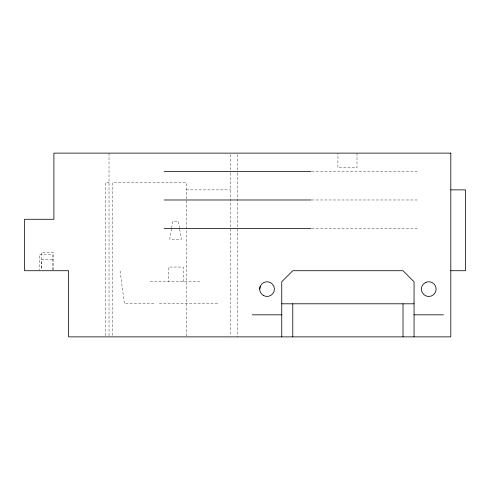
<?xml version="1.0" encoding="UTF-8"?>
<svg xmlns="http://www.w3.org/2000/svg" width="490" height="490" viewBox="0 0 490 490"><rect width="100%" height="100%" fill="white"/><g stroke="black" fill="none" stroke-linecap="round" stroke-linejoin="round"><path stroke-width="0.37" stroke-dasharray="2.45 1.84" d="M171.463 228.799L169.779 239.304L181.306 239.304L179.628 228.799M171.586 228.052L172.688 221.296L178.427 221.296L179.505 228.052M311.854 171.5L417.725 171.5M109.025 182.525L105.35 182.525L105.35 336.875M186.2 189.875L230.3 189.875M311.812 199.981L417.725 199.981M311.854 228.463L417.725 228.463M52.485 259.7L41.46 259.7L41.46 269.99M150.222 281.75L201.525 281.75M153.823 303.8L124.423 303.8L120.105 271.007M159.336 303.8L217.768 303.8M356.996 153.125L356.996 167.825L337.916 167.825L337.916 153.125M237.65 154.656L237.65 172.266M237.65 173.001L237.65 336.875M230.3 154.656L230.3 172.266M230.3 173.031L230.3 336.109M186.2 336.109L186.2 182.525L112.7 182.525L112.7 336.875M183.223 281.75L183.223 267.05L168.523 267.05L168.523 281.75M109.025 153.125L109.025 336.109M53.165 269.959L53.165 252.35L41.405 252.35L41.405 269.959M52.485 269.99L52.455 254.555L39.225 254.555L39.225 269.99"/><path stroke-width="0.73" d="M259.7 289.1L260.257 286.289M164.15 171.5L311.15 171.5M450.8 189.875L465.5 189.875L465.5 270.725L450.8 270.725M164.15 199.981L311.15 199.981M164.15 228.463L311.15 228.463M281.75 303.8L414.05 303.8M252.35 314.825L281.75 314.825M414.05 314.825L443.45 314.825M414.05 336.875L414.05 281.75L403.025 270.725L292.775 270.725L281.75 281.75L281.75 336.875M403.025 303.8L403.025 336.875M292.775 303.8L292.775 336.875M425.939 282.307L423.55 283.9A7.35 7.35 0 0 0 421.957 291.911L423.55 294.3A7.35 7.35 0 0 0 433.227 294.931A7.35 7.35 0 0 0 435.114 285.425A7.35 7.35 0 0 0 425.939 282.307M450.8 153.125L53.9 153.125L53.9 219.275L24.5 219.275L24.5 270.725L68.6 270.725L68.6 336.875L450.8 336.875L450.8 153.125M263.375 295.464A7.35 7.35 0 0 0 274.4 289.1A7.35 7.35 0 0 0 263.375 282.736A7.35 7.35 0 0 0 263.375 295.464"/></g></svg>
